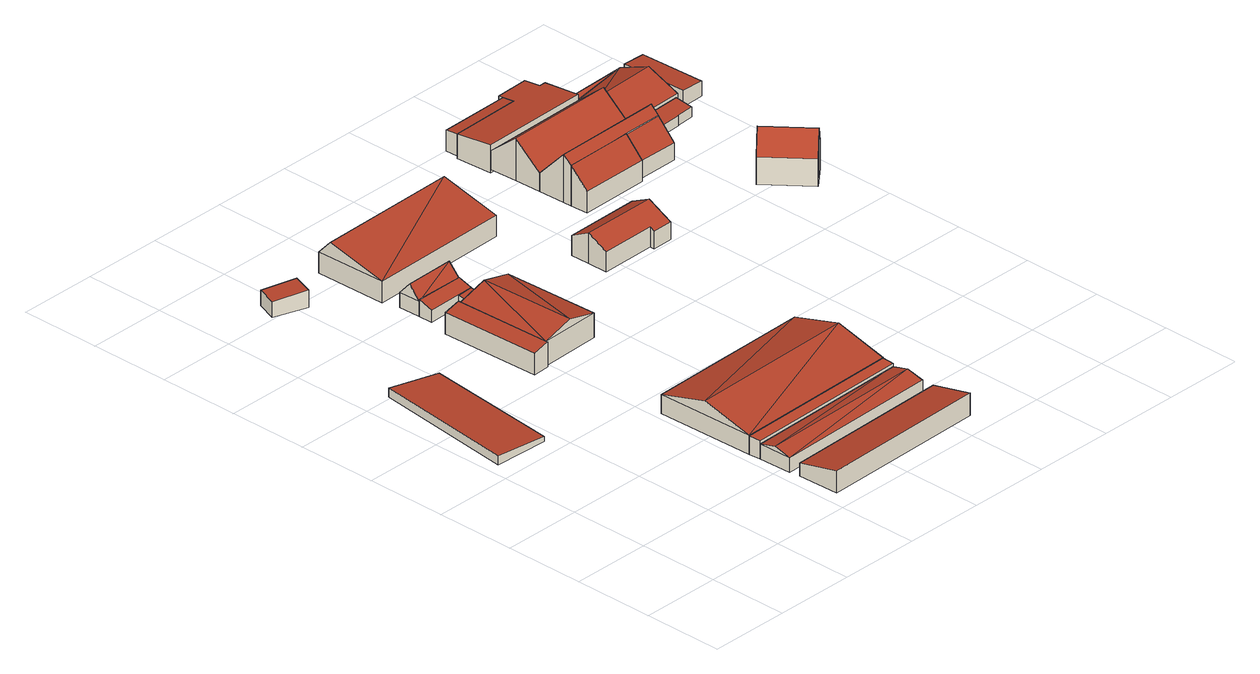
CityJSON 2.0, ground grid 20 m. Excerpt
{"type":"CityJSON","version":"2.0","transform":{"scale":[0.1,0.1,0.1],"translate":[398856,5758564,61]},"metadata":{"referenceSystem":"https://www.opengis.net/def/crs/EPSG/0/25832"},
"CityObjects":{
"building1":{"type":"Building","attributes":{"Gemeindeschluessel":"05515000","Geometrietyp2DReferenz":"3000","function":"51003_1201","roofType":"2100","measuredHeight":2.24},"geometry":[{"type":"Solid","lod":"2","boundaries":[[[[0,1,2,3]],[[4,5,1,0]],[[6,7,5,4]],[[3,2,7,6]],[[4,0,3,6]],[[1,5,7,2]]]],"semantics":{"surfaces":[{"type":"WallSurface"},{"type":"RoofSurface"},{"type":"GroundSurface"}],"values":[[0,0,0,0,1,2]]}}]},
"building2":{"type":"Building","attributes":{"Gemeindeschluessel":"05515000","Geometrietyp2DReferenz":"3000","function":"51009_1610","roofType":"2100","measuredHeight":4.41},"geometry":[{"type":"Solid","lod":"2","boundaries":[[[[8,9,10,11]],[[12,13,9,8]],[[14,15,13,12]],[[11,10,15,14]],[[12,8,11,14]],[[9,13,15,10]]]],"semantics":{"surfaces":[{"type":"WallSurface"},{"type":"RoofSurface"},{"type":"GroundSurface"}],"values":[[0,0,0,0,1,2]]}}]},
"building3":{"type":"Building","attributes":{"Gemeindeschluessel":"05515000","Geometrietyp2DReferenz":"3000","function":"31001_2700","roofType":"2100","measuredHeight":5.58},"geometry":[{"type":"Solid","lod":"2","boundaries":[[[[16,17,18,19]],[[20,21,17,16]],[[22,23,21,20]],[[19,18,23,22]],[[20,16,19,22]],[[17,21,23,18]]]],"semantics":{"surfaces":[{"type":"WallSurface"},{"type":"RoofSurface"},{"type":"GroundSurface"}],"values":[[0,0,0,0,1,2]]}}]},
"building4":{"type":"Building","attributes":{"Gemeindeschluessel":"05515000","Geometrietyp2DReferenz":"3000","function":"51009_1610","roofType":"2100","measuredHeight":6.21},"geometry":[{"type":"Solid","lod":"2","boundaries":[[[[24,25,26,27]],[[28,29,25,24]],[[30,31,29,28]],[[32,33,31,30]],[[34,35,33,32]],[[27,26,35,34]],[[32,30,28,24,27,34]],[[25,29,31,33,35,26]]]],"semantics":{"surfaces":[{"type":"WallSurface"},{"type":"RoofSurface"},{"type":"GroundSurface"}],"values":[[0,0,0,0,0,0,1,2]]}}]},
"building5":{"type":"Building","attributes":{"Gemeindeschluessel":"05515000","Geometrietyp2DReferenz":"3000","function":"31001_2700","roofType":"3100","measuredHeight":4.73},"geometry":[{"type":"Solid","lod":"2","boundaries":[[[[36,37,38,39]],[[40,41,37,36]],[[42,43,41,40]],[[39,38,43,42]],[[36,44,40]],[[42,45,39]],[[45,44,36]],[[36,39,45]],[[42,40,44]],[[44,45,42]],[[37,41,43,38]]]],"semantics":{"surfaces":[{"type":"WallSurface"},{"type":"RoofSurface"},{"type":"GroundSurface"}],"values":[[0,0,0,0,0,0,1,1,1,1,2]]}}]},
"building6":{"type":"Building","attributes":{"Gemeindeschluessel":"05515000","Geometrietyp2DReferenz":"3000","function":"51009_1610","roofType":"2100","measuredHeight":4.66},"geometry":[{"type":"Solid","lod":"2","boundaries":[[[[46,47,48,49]],[[50,51,47,46]],[[52,53,51,50]],[[49,48,53,52]],[[50,46,49,52]],[[47,51,53,48]]]],"semantics":{"surfaces":[{"type":"WallSurface"},{"type":"RoofSurface"},{"type":"GroundSurface"}],"values":[[0,0,0,0,1,2]]}}]},
"building7":{"type":"Building","attributes":{"Gemeindeschluessel":"05515000","Geometrietyp2DReferenz":"3000","function":"31001_2700","roofType":"3100","measuredHeight":8.18},"geometry":[{"type":"Solid","lod":"2","boundaries":[[[[54,55,56,57]],[[58,48,55,54]],[[59,53,48,58]],[[57,56,53,59]],[[54,60,58]],[[59,61,57]],[[61,60,54]],[[54,57,61]],[[59,58,60]],[[60,61,59]],[[55,48,53,56]]]],"semantics":{"surfaces":[{"type":"WallSurface"},{"type":"RoofSurface"},{"type":"GroundSurface"}],"values":[[0,0,0,0,0,0,1,1,1,1,2]]}}]},
"building8":{"type":"Building","attributes":{"Gemeindeschluessel":"05515000","Geometrietyp2DReferenz":"3000","function":"31001_2700","roofType":"3100","measuredHeight":7.97},"geometry":[{"type":"Solid","lod":"2","boundaries":[[[[62,63,64,65]],[[32,66,63,62]],[[30,67,66,32]],[[65,64,67,30]],[[62,68,32]],[[30,69,65]],[[68,62,65]],[[65,69,68]],[[32,68,69]],[[69,30,32]],[[63,66,67,64]]]],"semantics":{"surfaces":[{"type":"WallSurface"},{"type":"RoofSurface"},{"type":"GroundSurface"}],"values":[[0,0,0,0,0,0,1,1,1,1,2]]}}]},
"building9":{"type":"Building","attributes":{"Gemeindeschluessel":"05515000","Geometrietyp2DReferenz":"3000","function":"51009_1610","roofType":"2100","measuredHeight":4.08},"geometry":[{"type":"Solid","lod":"2","boundaries":[[[[70,71,72,73]],[[74,75,71,70]],[[76,77,75,74]],[[73,72,77,76]],[[74,70,73,76]],[[71,75,77,72]]]],"semantics":{"surfaces":[{"type":"WallSurface"},{"type":"RoofSurface"},{"type":"GroundSurface"}],"values":[[0,0,0,0,1,2]]}}]},
"building10":{"type":"Building","attributes":{"Gemeindeschluessel":"05515000","Geometrietyp2DReferenz":"3000","function":"31001_2460","roofType":"3100","measuredHeight":6.93},"geometry":[{"type":"Solid","lod":"2","boundaries":[[[[78,79,80,81]],[[82,75,79,78]],[[83,71,75,82]],[[81,80,71,83]],[[78,84,82]],[[83,85,81]],[[85,84,78]],[[78,81,85]],[[84,85,83]],[[83,82,84]],[[79,75,71,80]]]],"semantics":{"surfaces":[{"type":"WallSurface"},{"type":"RoofSurface"},{"type":"GroundSurface"}],"values":[[0,0,0,0,0,0,1,1,1,1,2]]}}]},
"building11":{"type":"Building","attributes":{"Gemeindeschluessel":"05515000","Geometrietyp2DReferenz":"3000","function":"31001_1310","roofType":"2100","measuredHeight":2.75},"geometry":[{"type":"Solid","lod":"2","boundaries":[[[[86,87,88,89]],[[90,77,87,86]],[[91,92,77,90]],[[89,88,92,91]],[[90,86,89,91]],[[87,77,92,88]]]],"semantics":{"surfaces":[{"type":"WallSurface"},{"type":"RoofSurface"},{"type":"GroundSurface"}],"values":[[0,0,0,0,1,2]]}}]},
"building12":{"type":"Building","attributes":{"Gemeindeschluessel":"05515000","Geometrietyp2DReferenz":"3000","function":"31001_2700","roofType":"3100","measuredHeight":8.94},"geometry":[{"type":"Solid","lod":"2","boundaries":[[[[93,94,95,96]],[[97,98,94,93]],[[99,100,98,97]],[[96,95,100,99]],[[93,101,97]],[[99,102,96]],[[93,96,102]],[[102,101,93]],[[101,102,99]],[[99,97,101]],[[94,98,100,95]]]],"semantics":{"surfaces":[{"type":"WallSurface"},{"type":"RoofSurface"},{"type":"GroundSurface"}],"values":[[0,0,0,0,0,0,1,1,1,1,2]]}}]},
"building13":{"type":"Building","attributes":{"Gemeindeschluessel":"05515000","Geometrietyp2DReferenz":"3000","function":"31001_1000","roofType":"3100","measuredHeight":7.53},"address":[{"country":"Germany","locality":"Münster","thoroughfareNumber":"48","thoroughfareName":"Hohenholter Straße"}],"geometry":[{"type":"Solid","lod":"2","boundaries":[[[[103,104,105,106]],[[107,108,104,103]],[[109,110,108,107]],[[111,112,110,109]],[[113,114,112,111]],[[115,116,114,113]],[[117,118,116,115]],[[106,105,118,117]],[[111,109,107,113]],[[103,106,117,115,113,107]],[[104,108,110,112,114,116,118,105]]]],"semantics":{"surfaces":[{"type":"WallSurface"},{"type":"RoofSurface"},{"type":"GroundSurface"}],"values":[[0,0,0,0,0,0,0,0,1,1,2]]}}]},
"building14":{"type":"Building","attributes":{"Gemeindeschluessel":"05515000","Geometrietyp2DReferenz":"3000","function":"31001_2700"},"children":["building14-1","building14-2","building14-3"]},
"building14-1":{"type":"BuildingPart","attributes":{"roofType":"2100","measuredHeight":9.96},"parents":["building14"],"geometry":[{"type":"Solid","lod":"2","boundaries":[[[[119,120,121,122]],[[123,124,120,119]],[[125,126,124,123]],[[123,119,122,127,125]],[[120,124,126,121]],[[126,125,127,122,121]]]],"semantics":{"surfaces":[{"type":"WallSurface"},{"type":"RoofSurface"},{"type":"GroundSurface"},{"type":"ClosureSurface"}],"values":[[0,0,0,1,2,3]]}}]},
"building14-2":{"type":"BuildingPart","attributes":{"roofType":"3100","measuredHeight":11.9},"parents":["building14"],"geometry":[{"type":"Solid","lod":"2","boundaries":[[[[128,129,126,125]],[[130,131,129,128]],[[132,133,134,135]],[[136,137,133,132]],[[138,139,137,136]],[[122,121,139,138]],[[132,135,140,130,128,136]],[[125,127,122,138,136,128]],[[129,131,134,133,137,139,121,126]],[[134,131,130,140,135]],[[126,121,122,127,125]]]],"semantics":{"surfaces":[{"type":"WallSurface"},{"type":"RoofSurface"},{"type":"GroundSurface"},{"type":"ClosureSurface"}],"values":[[0,0,0,0,0,0,1,1,2,3,3]]}}]},
"building14-3":{"type":"BuildingPart","attributes":{"roofType":"3100","measuredHeight":10.32},"parents":["building14"],"geometry":[{"type":"Solid","lod":"2","boundaries":[[[[141,142,143,144]],[[145,146,142,141]],[[147,148,146,145]],[[149,150,148,147]],[[135,134,150,149]],[[144,143,131,130]],[[147,145,141,144,149]],[[130,140,135,149,144]],[[142,146,148,150,134,131,143]],[[134,135,140,130,131]]]],"semantics":{"surfaces":[{"type":"WallSurface"},{"type":"RoofSurface"},{"type":"GroundSurface"},{"type":"ClosureSurface"}],"values":[[0,0,0,0,0,0,1,1,2,3]]}}]},
"building15":{"type":"Building","attributes":{"Gemeindeschluessel":"05515000","Geometrietyp2DReferenz":"3000","function":"51009_1610","roofType":"2100","measuredHeight":5.42},"geometry":[{"type":"Solid","lod":"2","boundaries":[[[[151,152,153,154]],[[155,156,152,151]],[[157,158,156,155]],[[154,153,158,157]],[[155,151,154,157]],[[152,156,158,153]]]],"semantics":{"surfaces":[{"type":"WallSurface"},{"type":"RoofSurface"},{"type":"GroundSurface"}],"values":[[0,0,0,0,1,2]]}}]},
"building16":{"type":"Building","attributes":{"Gemeindeschluessel":"05515000","Geometrietyp2DReferenz":"3000","function":"31001_2700","roofType":"2100","measuredHeight":6.9},"geometry":[{"type":"Solid","lod":"2","boundaries":[[[[159,160,161,162]],[[154,163,160,159]],[[157,164,163,154]],[[165,166,164,157]],[[167,168,166,165]],[[169,170,168,167]],[[171,172,170,169]],[[173,174,172,171]],[[162,161,174,173]],[[171,169,167,165,157,154,159,162,173]],[[160,163,164,166,168,170,172,174,161]]]],"semantics":{"surfaces":[{"type":"WallSurface"},{"type":"RoofSurface"},{"type":"GroundSurface"}],"values":[[0,0,0,0,0,0,0,0,0,1,2]]}}]},
"building17":{"type":"Building","attributes":{"Gemeindeschluessel":"05515000","Geometrietyp2DReferenz":"3000","function":"31001_1000","roofType":"2100","measuredHeight":9.04},"address":[{"country":"Germany","locality":"Münster","thoroughfareNumber":"50","thoroughfareName":"Hohenholter Straße"}],"geometry":[{"type":"Solid","lod":"2","boundaries":[[[[175,176,177,178]],[[119,179,176,175]],[[180,181,179,119]],[[178,177,181,180]],[[119,175,178,180]],[[176,179,181,177]]]],"semantics":{"surfaces":[{"type":"WallSurface"},{"type":"RoofSurface"},{"type":"GroundSurface"}],"values":[[0,0,0,0,1,2]]}}]},
"building18":{"type":"Building","attributes":{"Gemeindeschluessel":"05515000","Geometrietyp2DReferenz":"3000","function":"31001_1000","roofType":"3100","measuredHeight":12.21},"address":[{"country":"Germany","locality":"Münster","thoroughfareNumber":"50a","thoroughfareName":"Hohenholter Straße"}],"geometry":[{"type":"Solid","lod":"2","boundaries":[[[[182,183,184,185]],[[186,187,183,182]],[[188,189,187,186]],[[190,191,189,188]],[[192,193,191,190]],[[194,195,193,192]],[[196,197,195,194]],[[198,199,197,196]],[[185,184,199,198]],[[192,190,188,186,182,185,194]],[[198,196,194,185]],[[183,187,189,191,193,195,197,199,184]]]],"semantics":{"surfaces":[{"type":"WallSurface"},{"type":"RoofSurface"},{"type":"GroundSurface"}],"values":[[0,0,0,0,0,0,0,0,0,1,1,2]]}}]},
"building19":{"type":"Building","attributes":{"Gemeindeschluessel":"05515000","Geometrietyp2DReferenz":"3000","function":"51009_1610","roofType":"2100","measuredHeight":3.1},"geometry":[{"type":"Solid","lod":"2","boundaries":[[[[200,201,202,203]],[[204,205,201,200]],[[206,207,205,204]],[[208,209,207,206]],[[210,211,209,208]],[[203,202,211,210]],[[208,206,204,200,203,210]],[[201,205,207,209,211,202]]]],"semantics":{"surfaces":[{"type":"WallSurface"},{"type":"RoofSurface"},{"type":"GroundSurface"}],"values":[[0,0,0,0,0,0,1,2]]}}]},
"building20":{"type":"Building","attributes":{"Gemeindeschluessel":"05515000","Geometrietyp2DReferenz":"3000","function":"31001_2700","roofType":"5000","measuredHeight":7.4},"geometry":[{"type":"Solid","lod":"2","boundaries":[[[[212,213,214,215]],[[216,217,213,212]],[[218,219,217,216]],[[220,221,219,218]],[[222,223,221,220]],[[215,214,223,222]],[[216,224,225,218]],[[225,224,212]],[[220,225,212]],[[222,220,212]],[[212,215,222]],[[212,224,216]],[[218,225,220]],[[213,217,219,221,223,214]]]],"semantics":{"surfaces":[{"type":"WallSurface"},{"type":"RoofSurface"},{"type":"GroundSurface"}],"values":[[0,0,0,0,0,0,1,1,1,1,1,0,0,2]]}}]},
"building21":{"type":"Building","attributes":{"Gemeindeschluessel":"05515000","Geometrietyp2DReferenz":"3000","function":"31001_2700","roofType":"2100","measuredHeight":4.14},"geometry":[{"type":"Solid","lod":"2","boundaries":[[[[226,227,228,229]],[[230,231,227,226]],[[232,233,231,230]],[[229,228,233,232]],[[230,226,229,232]],[[227,231,233,228]]]],"semantics":{"surfaces":[{"type":"WallSurface"},{"type":"RoofSurface"},{"type":"GroundSurface"}],"values":[[0,0,0,0,1,2]]}}]}
},
"vertices":[
[9,627,47],[9,627,25],[144,621,25],[144,621,38],[53,985,47],[53,985,25],[180,959,38],[180,959,25],
[143,1406,44],[143,1406,6],[224,1377,6],[224,1377,50],[161,1457,44],[161,1457,6],[242,1428,50],[242,1428,6],
[815,18,98],[815,18,43],[812,121,43],[812,121,76],[392,8,98],[392,8,43],[389,111,76],[389,111,43],
[320,1072,78],[320,1072,25],[328,821,25],[328,821,78],[363,1074,87],[363,1074,25],[363,1068,87],[363,1068,25],[370,827,87],[370,827,25],[370,822,87],[370,822,25],
[809,234,76],[809,234,40],[387,224,40],[387,224,76],[811,151,76],[811,151,40],[389,141,76],[389,141,40],[810,193,87],[388,182,87],
[809,234,84],[809,234,39],[809,264,39],[809,264,85],[387,224,84],[387,224,39],[385,254,85],[385,254,39],
[802,513,86],[802,513,39],[379,503,39],[379,503,86],[809,264,86],[385,254,86],[806,389,121],[382,378,121],
[523,832,87],[523,832,26],[515,1073,26],[515,1073,87],[370,827,26],[363,1068,26],[447,830,106],[439,1071,106],
[339,1165,63],[339,1165,22],[339,1129,22],[339,1129,51],[464,1167,62],[464,1167,22],[465,1133,51],[465,1133,22],
[462,1223,59],[462,1223,22],[337,1220,22],[337,1220,59],[464,1167,59],[339,1165,59],[463,1195,91],[338,1192,91],
[424,1131,50],[424,1131,22],[425,1102,22],[425,1102,45],[465,1133,50],[465,1103,45],[465,1103,22],
[336,1270,65],[336,1270,13],[698,1278,13],[698,1278,65],[333,1450,65],[333,1450,13],[693,1457,65],[693,1457,13],[333,1417,102],[694,1425,102],
[738,998,73],[738,998,24],[875,999,24],[875,999,73],[738,1048,99],[738,1048,24],[737,1097,73],[737,1097,24],[926,1099,73],[926,1099,24],[926,1049,99],[926,1049,24],[927,988,67],[927,988,24],[875,987,67],[875,987,24],
[1068,1203,67],[1068,1203,15],[1067,1248,15],[1067,1248,115],[896,1201,68],[896,1201,15],[894,1245,115],[894,1245,15],[1026,1247,115],
[893,1266,134],[893,1266,15],[891,1333,61],[891,1333,15],[1168,1335,63],[1168,1335,15],[1168,1337,15],[1168,1337,60],[1168,1270,134],[1168,1270,15],[1168,1250,115],[1168,1250,15],[1078,1336,61],
[886,1470,61],[886,1470,15],[889,1401,15],[889,1401,119],[1162,1476,60],[1162,1476,15],[1164,1475,61],[1164,1475,15],[1166,1406,119],[1166,1406,15],
[880,1594,63],[880,1594,12],[881,1563,12],[881,1563,66],[1059,1597,63],[1059,1597,12],[1060,1567,66],[1060,1567,12],
[886,1470,75],[886,1470,6],[1162,1476,6],[1162,1476,75],[881,1563,6],[1060,1567,6],[1059,1609,62],[1059,1609,6],[1142,1612,62],[1142,1612,6],[1144,1570,66],[1144,1570,6],[1160,1570,66],[1160,1570,6],[1162,1496,73],[1162,1496,6],
[1168,1204,66],[1168,1204,24],[1168,1250,24],[1168,1250,114],[1068,1203,24],[1067,1248,114],[1067,1248,24],
[1273,1060,88],[1273,1060,20],[1246,1037,20],[1246,1037,142],[1318,1009,85],[1318,1009,20],[1336,987,86],[1336,987,20],[1341,980,87],[1341,980,20],[1357,959,88],[1357,959,20],[1330,936,142],[1330,936,20],[1302,913,87],[1302,913,20],[1218,1014,88],[1218,1014,20],
[1320,1340,54],[1320,1340,23],[1210,1336,23],[1210,1336,54],[1321,1296,48],[1321,1296,23],[1276,1294,48],[1276,1294,23],[1275,1292,48],[1275,1292,23],[1211,1289,48],[1211,1289,23],
[1318,1500,62],[1318,1500,22],[1162,1496,22],[1162,1496,62],[1324,1340,62],[1324,1340,22],[1168,1335,62],[1168,1335,22],[1164,1475,62],[1164,1475,22],[1162,1476,62],[1162,1476,22],[1321,1421,96],[1166,1415,96],
[1391,1503,61],[1391,1503,24],[1331,1501,24],[1331,1501,65],[1397,1339,61],[1397,1339,24],[1337,1336,65],[1337,1336,24]
]}
